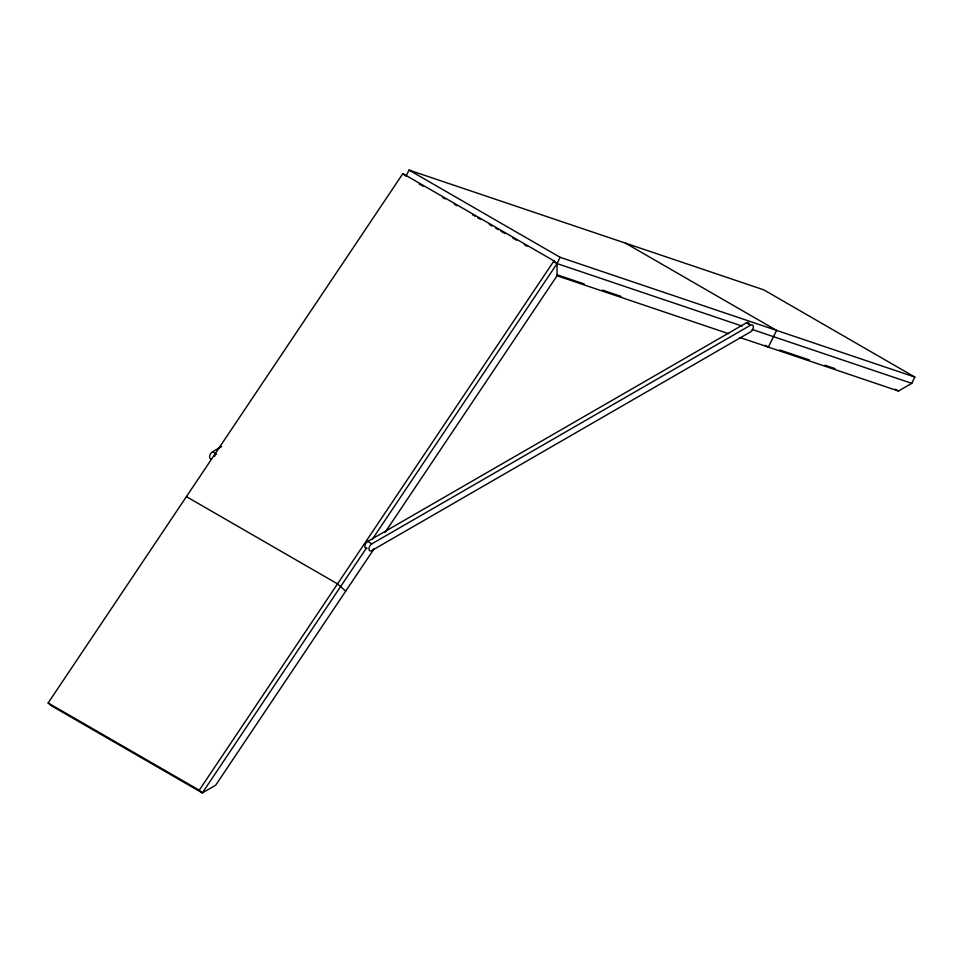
<?xml version="1.0" encoding="UTF-8"?>
<svg xmlns="http://www.w3.org/2000/svg" width="963" height="963" viewBox="0 0 963 963"><rect width="100%" height="100%" fill="white"/><g stroke="black" fill="none" stroke-linecap="round" stroke-linejoin="round"><path stroke-width="1.44" d="M405.941 176.337L409.022 170.078L763.743 289.827L914.85 377.075L911.768 383.346L898.455 391.026L740.005 337.531M914.85 377.075L560.141 257.326L557.059 263.585L372.368 539.196M374.138 548.729L215.652 785.242L202.338 792.922L51.232 705.674L48.15 702.966L402.859 173.629L553.978 260.877L557.059 263.585L742.172 326.084M366.518 547.935L202.338 792.922L199.257 790.214L553.978 260.877M384.995 532.527L557.059 275.767L557.059 263.585L553.954 261.792M211.053 458.882A4.093 2.359 -60 0 1 209.705 455.896A4.093 2.359 -60 0 1 212.498 451.803L221.61 446.555M366.999 548.441A4.093 2.359 -60 0 1 364.869 545.997A4.093 2.359 -60 0 1 367.746 541.435L746.373 322.846A4.093 2.359 -60 0 1 749.166 323.7M371.874 543.83L750.502 325.229A4.093 2.359 -60 0 1 753.391 326.902A4.093 2.359 -60 0 1 750.502 331.91L371.874 550.511A4.093 2.359 -60 0 1 368.985 548.838A4.093 2.359 -60 0 1 371.874 543.83L367.746 541.435M752.139 329.454L911.768 383.346M557.18 274.816L584.12 283.916M602.561 290.14L621.003 296.363M779.789 349.966L809.486 359.993M825.038 365.242L834.933 368.588M557.059 275.767L728.666 333.704M895.361 389.233L898.455 391.026M625.469 243.145L776.587 330.393L768.366 347.101L765.272 345.32M746.373 322.846L750.502 325.229M409.022 170.078L560.141 257.326M419.17 183.981L423.058 186.232M442.547 197.475L445.135 198.968M454.235 204.216L456.823 205.721M472.412 214.713L475.012 216.218M477.6 217.71L480.2 219.215M489.288 224.463L491.888 225.968M495.789 228.207L498.377 229.712M500.977 231.216L504.877 233.455M512.665 237.957L516.565 240.208M524.354 244.71L526.954 246.203M212.498 451.803L216.627 454.199M186.413 496.643L337.531 583.879L345.741 591.113M48.15 702.966L199.257 790.214M402.859 173.629L404.917 175.435M214.58 456.354A4.093 2.359 -60 0 1 215.182 455.475"/></g></svg>
